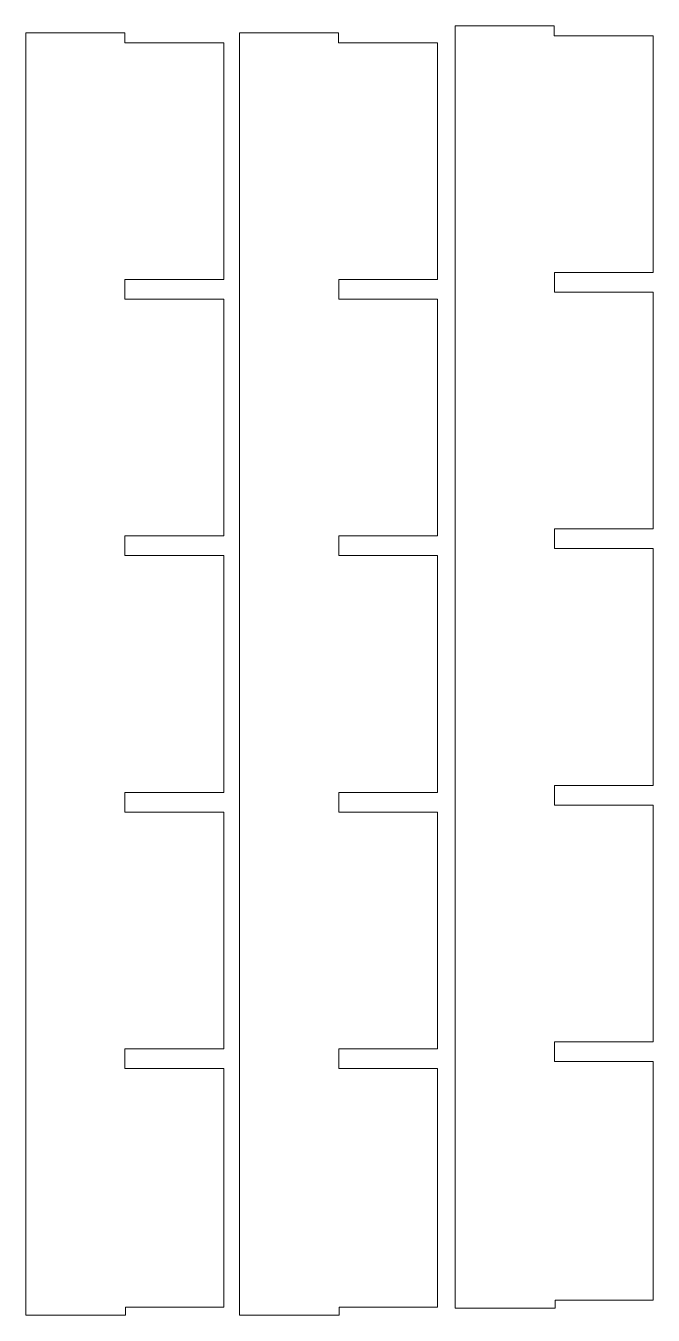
# Model space of a CAD drawing. Header units: centimetres. Extents: x -44.5 to 14.6, y -9.9 to 9.8.
# Drawn here: x 5.08 to 14.58, y -9.77 to 9.77 of the extents above; entities that cross this region are included whole.
import ezdxf

# ---------------------------------------------------------------- set-up
doc = ezdxf.new("R2010")
doc.units = ezdxf.units.CM
doc.header["$MEASUREMENT"] = 0
doc.layers.add('Layer 1', color=7, linetype='Continuous')

msp = doc.modelspace()

# ---------------------------------------------------------------- linework, layer by layer
at = {"layer": 'Layer 1', "color": 250, "lineweight": 20}
for points in [[(11.58223, -9.66258), (11.58223, -9.66258), (11.58223, 9.76842), (11.58223, 9.76842), (11.58223, 9.76842), (11.58223, 9.76842), (13.08223, 9.76842), (13.08223, 9.76842), (13.08223, 9.76842), (13.08223, 9.76842), (13.08223, 9.61842), (13.08223, 9.61842), (13.08223, 9.61842), (13.08223, 9.61842), (14.58223, 9.61842), (14.58223, 9.61842), (14.58223, 9.61842), (14.58223, 9.61842), (14.58223, 6.03222), (14.58223, 6.03222), (14.58223, 6.03222), (14.58223, 6.03222), (13.08493, 6.03222), (13.08493, 6.03222), (13.08493, 6.03222), (13.08493, 6.03222), (13.08493, 5.73222), (13.08493, 5.73222), (13.08493, 5.73222), (13.08493, 5.73222), (14.58223, 5.73222), (14.58223, 5.73222), (14.58223, 5.73222), (14.58223, 5.73222), (14.58223, 2.14602), (14.58223, 2.14602), (14.58223, 2.14602), (14.58223, 2.14602), (13.08493, 2.14602), (13.08493, 2.14602), (13.08493, 2.14602), (13.08493, 2.14602), (13.08493, 1.84602), (13.08493, 1.84602), (13.08493, 1.84602), (13.08493, 1.84602), (14.58223, 1.84602), (14.58223, 1.84602), (14.58223, 1.84602), (14.58223, 1.84602), (14.58223, -1.74017), (14.58223, -1.74017), (14.58223, -1.74017), (14.58223, -1.74017), (13.08493, -1.74017), (13.08493, -1.74017), (13.08493, -1.74017), (13.08493, -1.74017), (13.08493, -2.04017), (13.08493, -2.04017), (13.08493, -2.04017), (13.08493, -2.04017), (14.58223, -2.04017), (14.58223, -2.04017), (14.58223, -2.04017), (14.58223, -2.04017), (14.58223, -5.62637), (14.58223, -5.62637), (14.58223, -5.62637), (14.58223, -5.62637), (13.08493, -5.62637), (13.08493, -5.62637), (13.08493, -5.62637), (13.08493, -5.62637), (13.08493, -5.92637), (13.08493, -5.92637), (13.08493, -5.92637), (13.08493, -5.92637), (14.58223, -5.92637), (14.58223, -5.92637), (14.58223, -5.92637), (14.58223, -5.92637), (14.58223, -9.53851), (14.58223, -9.53851), (14.58223, -9.53851), (14.58223, -9.53851), (13.09428, -9.53851), (13.09428, -9.53851), (13.09428, -9.53851), (13.09428, -9.53851), (13.09428, -9.66258), (13.09428, -9.66258), (13.09428, -9.66258), (13.09428, -9.66258), (11.58223, -9.66258), (11.58223, -9.66258)], [(5.07556, -9.76842), (5.07556, -9.76842), (5.07556, 9.66258), (5.07556, 9.66258), (5.07556, 9.66258), (5.07556, 9.66258), (6.57556, 9.66258), (6.57556, 9.66258), (6.57556, 9.66258), (6.57556, 9.66258), (6.57556, 9.51258), (6.57556, 9.51258), (6.57556, 9.51258), (6.57556, 9.51258), (8.07556, 9.51258), (8.07556, 9.51258), (8.07556, 9.51258), (8.07556, 9.51258), (8.07556, 5.92638), (8.07556, 5.92638), (8.07556, 5.92638), (8.07556, 5.92638), (6.57826, 5.92638), (6.57826, 5.92638), (6.57826, 5.92638), (6.57826, 5.92638), (6.57826, 5.62638), (6.57826, 5.62638), (6.57826, 5.62638), (6.57826, 5.62638), (8.07556, 5.62638), (8.07556, 5.62638), (8.07556, 5.62638), (8.07556, 5.62638), (8.07556, 2.04018), (8.07556, 2.04018), (8.07556, 2.04018), (8.07556, 2.04018), (6.57826, 2.04018), (6.57826, 2.04018), (6.57826, 2.04018), (6.57826, 2.04018), (6.57826, 1.74018), (6.57826, 1.74018), (6.57826, 1.74018), (6.57826, 1.74018), (8.07556, 1.74018), (8.07556, 1.74018), (8.07556, 1.74018), (8.07556, 1.74018), (8.07556, -1.84601), (8.07556, -1.84601), (8.07556, -1.84601), (8.07556, -1.84601), (6.57826, -1.84601), (6.57826, -1.84601), (6.57826, -1.84601), (6.57826, -1.84601), (6.57826, -2.14601), (6.57826, -2.14601), (6.57826, -2.14601), (6.57826, -2.14601), (8.07556, -2.14601), (8.07556, -2.14601), (8.07556, -2.14601), (8.07556, -2.14601), (8.07556, -5.73221), (8.07556, -5.73221), (8.07556, -5.73221), (8.07556, -5.73221), (6.57826, -5.73221), (6.57826, -5.73221), (6.57826, -5.73221), (6.57826, -5.73221), (6.57826, -6.03221), (6.57826, -6.03221), (6.57826, -6.03221), (6.57826, -6.03221), (8.07556, -6.03221), (8.07556, -6.03221), (8.07556, -6.03221), (8.07556, -6.03221), (8.07556, -9.64435), (8.07556, -9.64435), (8.07556, -9.64435), (8.07556, -9.64435), (6.58761, -9.64435), (6.58761, -9.64435), (6.58761, -9.64435), (6.58761, -9.64435), (6.58761, -9.76842), (6.58761, -9.76842), (6.58761, -9.76842), (6.58761, -9.76842), (5.07556, -9.76842), (5.07556, -9.76842)], [(8.31368, -9.76842), (8.31368, -9.76842), (8.31368, 9.66258), (8.31368, 9.66258), (8.31368, 9.66258), (8.31368, 9.66258), (9.81368, 9.66258), (9.81368, 9.66258), (9.81368, 9.66258), (9.81368, 9.66258), (9.81368, 9.51258), (9.81368, 9.51258), (9.81368, 9.51258), (9.81368, 9.51258), (11.31368, 9.51258), (11.31368, 9.51258), (11.31368, 9.51258), (11.31368, 9.51258), (11.31368, 5.92638), (11.31368, 5.92638), (11.31368, 5.92638), (11.31368, 5.92638), (9.81637, 5.92638), (9.81637, 5.92638), (9.81637, 5.92638), (9.81637, 5.92638), (9.81637, 5.62638), (9.81637, 5.62638), (9.81637, 5.62638), (9.81637, 5.62638), (11.31368, 5.62638), (11.31368, 5.62638), (11.31368, 5.62638), (11.31368, 5.62638), (11.31368, 2.04018), (11.31368, 2.04018), (11.31368, 2.04018), (11.31368, 2.04018), (9.81637, 2.04018), (9.81637, 2.04018), (9.81637, 2.04018), (9.81637, 2.04018), (9.81637, 1.74018), (9.81637, 1.74018), (9.81637, 1.74018), (9.81637, 1.74018), (11.31368, 1.74018), (11.31368, 1.74018), (11.31368, 1.74018), (11.31368, 1.74018), (11.31368, -1.84601), (11.31368, -1.84601), (11.31368, -1.84601), (11.31368, -1.84601), (9.81637, -1.84601), (9.81637, -1.84601), (9.81637, -1.84601), (9.81637, -1.84601), (9.81637, -2.14601), (9.81637, -2.14601), (9.81637, -2.14601), (9.81637, -2.14601), (11.31368, -2.14601), (11.31368, -2.14601), (11.31368, -2.14601), (11.31368, -2.14601), (11.31368, -5.73221), (11.31368, -5.73221), (11.31368, -5.73221), (11.31368, -5.73221), (9.81637, -5.73221), (9.81637, -5.73221), (9.81637, -5.73221), (9.81637, -5.73221), (9.81637, -6.03221), (9.81637, -6.03221), (9.81637, -6.03221), (9.81637, -6.03221), (11.31368, -6.03221), (11.31368, -6.03221), (11.31368, -6.03221), (11.31368, -6.03221), (11.31368, -9.64435), (11.31368, -9.64435), (11.31368, -9.64435), (11.31368, -9.64435), (9.82573, -9.64435), (9.82573, -9.64435), (9.82573, -9.64435), (9.82573, -9.64435), (9.82573, -9.76842), (9.82573, -9.76842), (9.82573, -9.76842), (9.82573, -9.76842), (8.31368, -9.76842), (8.31368, -9.76842)]]:
    msp.add_open_spline(points, degree=3, knots=[0, 0, 0, 0, 0.04, 0.04, 0.04, 0.04, 0.08, 0.08, 0.08, 0.08, 0.12, 0.12, 0.12, 0.12, 0.16, 0.16, 0.16, 0.16, 0.2, 0.2, 0.2, 0.2, 0.24, 0.24, 0.24, 0.24, 0.28, 0.28, 0.28, 0.28, 0.32, 0.32, 0.32, 0.32, 0.36, 0.36, 0.36, 0.36, 0.4, 0.4, 0.4, 0.4, 0.44, 0.44, 0.44, 0.44, 0.48, 0.48, 0.48, 0.48, 0.52, 0.52, 0.52, 0.52, 0.56, 0.56, 0.56, 0.56, 0.6, 0.6, 0.6, 0.6, 0.64, 0.64, 0.64, 0.64, 0.68, 0.68, 0.68, 0.68, 0.72, 0.72, 0.72, 0.72, 0.76, 0.76, 0.76, 0.76, 0.8, 0.8, 0.8, 0.8, 0.84, 0.84, 0.84, 0.84, 0.88, 0.88, 0.88, 0.88, 0.92, 0.92, 0.92, 0.92, 1, 1, 1, 1], dxfattribs=at)

doc.saveas('drawing.dxf')
